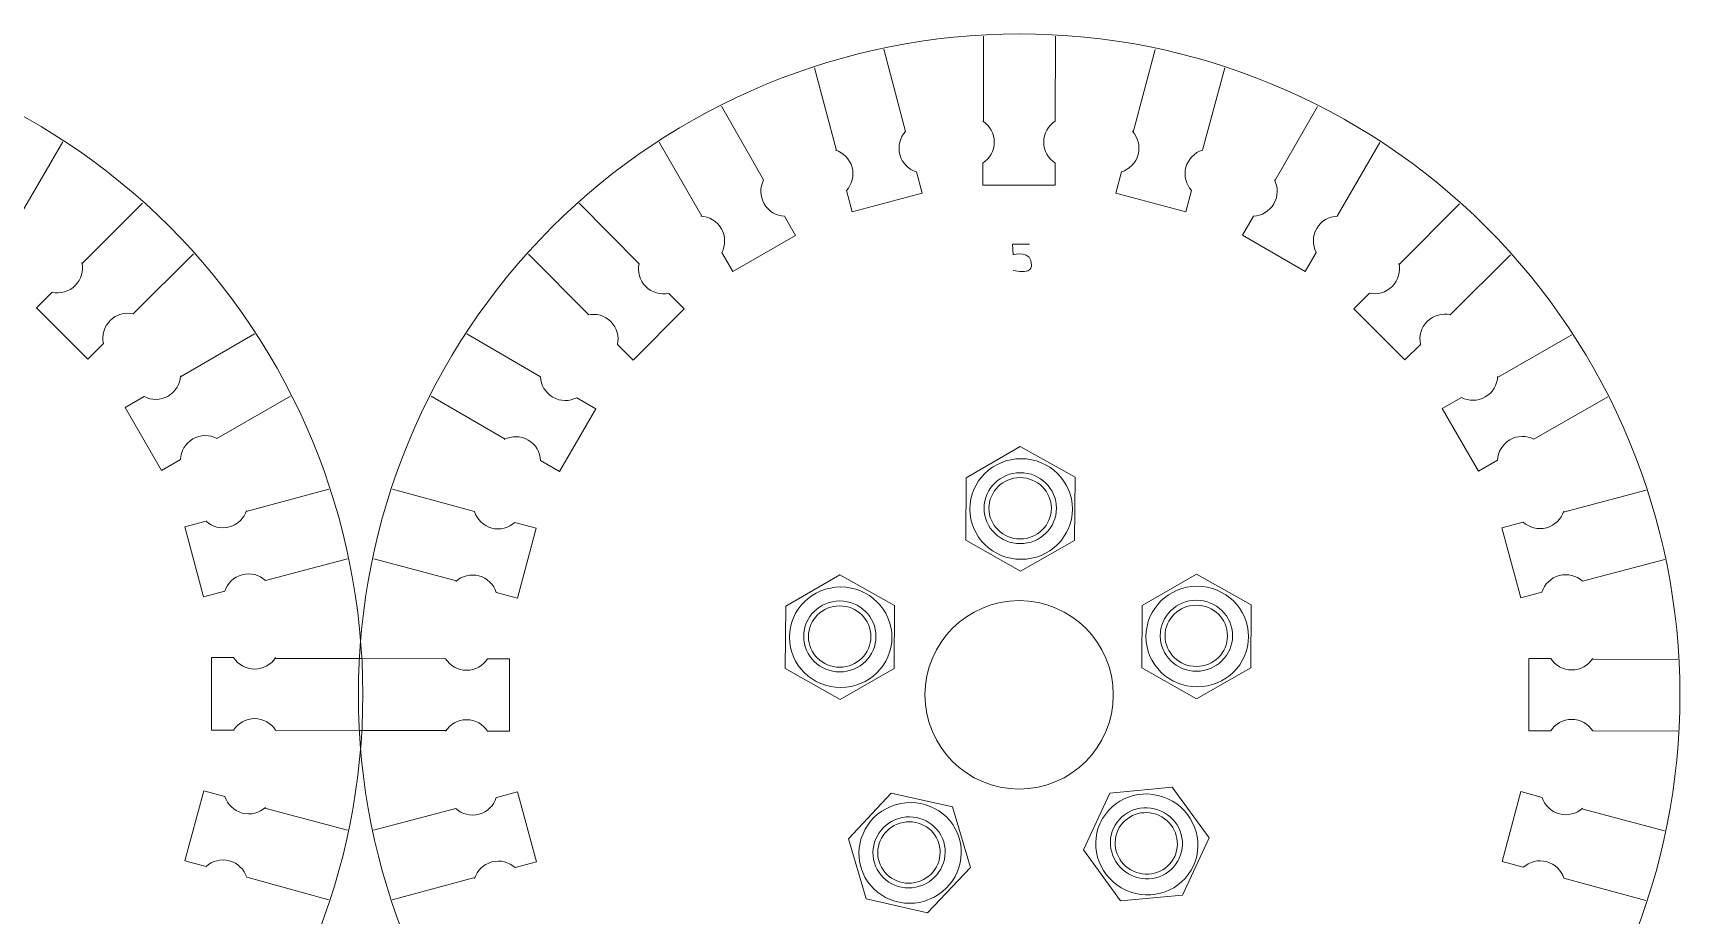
# Model space of a CAD drawing. Header units: centimetres. Extents: x -25 to 25, y -32.5 to 32.5.
# Drawn here: x 13.53 to 20.66, y 7.06 to 10.87 of the extents above; entities that cross this region are included whole.
import ezdxf

# ---------------------------------------------------------------- set-up
doc = ezdxf.new("R2010")
doc.units = ezdxf.units.CM
doc.header["$MEASUREMENT"] = 0
doc.layers.add('Capa 1', color=7, linetype='Continuous')

msp = doc.modelspace()

# ---------------------------------------------------------------- linework, layer by layer
at = {"layer": 'Capa 1', "color": 240, "lineweight": 9}
for centre, major_axis, ratio in [((17.80739, 8.81306), (0.22191, 0), 0.9808481), ((17.80371, 8.81667), (0.15651, 0), 0.9808319), ((17.80319, 8.81616), (0.13526, 0), 0.9808517), ((17.0262, 8.25799), (0.22191, 0), 0.9808481), ((17.02252, 8.2616), (0.15651, 0), 0.9808319), ((18.56979, 8.26106), (0.22192, 0), 0.980849), ((18.5661, 8.26468), (0.15651, 0), 0.9808319), ((17.022, 8.26109), (0.13526, 0), 0.9808517), ((18.56558, 8.26417), (0.13526, 0), 0.9808517)]:
    msp.add_ellipse(centre, major_axis=major_axis, ratio=ratio, dxfattribs=at)
at = {"layer": 'Capa 1', "color": 250, "lineweight": 9}
for points, knots in [([(12.09663, 10.87312), (12.85489, 10.8736), (13.58227, 10.57285), (14.11878, 10.03702), (14.11878, 10.03702), (14.65529, 9.50119), (14.95696, 8.77056), (14.95744, 8.01231), (14.95744, 8.01231), (14.95793, 7.25405), (14.65717, 6.52667), (14.12135, 5.99016), (14.12135, 5.99016), (13.58551, 5.45365), (12.85489, 5.15198), (12.09663, 5.15149), (12.09663, 5.15149), (11.33837, 5.15101), (10.61099, 5.45177), (10.07448, 5.98759), (10.07448, 5.98759), (9.53797, 6.52342), (9.2363, 7.25405), (9.23582, 8.01231), (9.23582, 8.01231), (9.23534, 8.77056), (9.53609, 9.49796), (10.07193, 10.03447), (10.07193, 10.03447), (10.60775, 10.57097), (11.33837, 10.87265), (12.09663, 10.87312)], [0, 0, 0, 0, 0.1111111, 0.1111111, 0.1111111, 0.1111111, 0.2222222, 0.2222222, 0.2222222, 0.2222222, 0.3333333, 0.3333333, 0.3333333, 0.3333333, 0.4444444, 0.4444444, 0.4444444, 0.4444444, 0.5555556, 0.5555556, 0.5555556, 0.5555556, 0.6666667, 0.6666667, 0.6666667, 0.6666667, 0.7777778, 0.7777778, 0.7777778, 0.7777778, 1, 1, 1, 1]), ([(17.79886, 10.86957), (18.55711, 10.87004), (19.2845, 10.5693), (19.82101, 10.03346), (19.82101, 10.03346), (20.35751, 9.49763), (20.65919, 8.767), (20.65966, 8.00876), (20.65966, 8.00876), (20.66016, 7.2505), (20.3594, 6.52311), (19.82357, 5.9866), (19.82357, 5.9866), (19.28773, 5.45009), (18.55711, 5.14842), (17.79886, 5.14793), (17.79886, 5.14793), (17.0406, 5.14745), (16.31321, 5.44821), (15.77671, 5.98404), (15.77671, 5.98404), (15.2402, 6.51986), (14.93853, 7.2505), (14.93805, 8.00876), (14.93805, 8.00876), (14.93757, 8.767), (15.23832, 9.4944), (15.77416, 10.03091), (15.77416, 10.03091), (16.30998, 10.56742), (17.0406, 10.86909), (17.79886, 10.86957)], [0, 0, 0, 0, 0.1111111, 0.1111111, 0.1111111, 0.1111111, 0.2222222, 0.2222222, 0.2222222, 0.2222222, 0.3333333, 0.3333333, 0.3333333, 0.3333333, 0.4444444, 0.4444444, 0.4444444, 0.4444444, 0.5555556, 0.5555556, 0.5555556, 0.5555556, 0.6666667, 0.6666667, 0.6666667, 0.6666667, 0.7777778, 0.7777778, 0.7777778, 0.7777778, 1, 1, 1, 1]), ([(17.64138, 10.49182), (17.67123, 10.47265), (17.69102, 10.43916), (17.69102, 10.40104), (17.69102, 10.40104), (17.69102, 10.36294), (17.67123, 10.32944), (17.64138, 10.31028)], [0, 0, 0, 0, 0.3333333, 0.3333333, 0.3333333, 0.3333333, 1, 1, 1, 1]), ([(17.95486, 10.49182), (17.925, 10.47265), (17.90522, 10.43916), (17.90522, 10.40104), (17.90522, 10.40104), (17.90522, 10.36294), (17.925, 10.32944), (17.95486, 10.31028)], [0, 0, 0, 0, 0.3333333, 0.3333333, 0.3333333, 0.3333333, 1, 1, 1, 1]), ([(17.30688, 10.44759), (17.283, 10.42134), (17.27256, 10.38387), (17.28242, 10.34706), (17.28242, 10.34706), (17.29228, 10.31025), (17.32007, 10.28301), (17.35386, 10.27223)], [0, 0, 0, 0, 0.3333333, 0.3333333, 0.3333333, 0.3333333, 1, 1, 1, 1]), ([(18.28941, 10.44797), (18.31328, 10.42172), (18.32373, 10.38426), (18.31386, 10.34744), (18.31386, 10.34744), (18.304, 10.31063), (18.27622, 10.2834), (18.24242, 10.27261)], [0, 0, 0, 0, 0.3333333, 0.3333333, 0.3333333, 0.3333333, 1, 1, 1, 1]), ([(17.00408, 10.36645), (17.03788, 10.35566), (17.06566, 10.32844), (17.07552, 10.29162), (17.07552, 10.29162), (17.08538, 10.25481), (17.07494, 10.21733), (17.05106, 10.1911)], [0, 0, 0, 0, 0.3333333, 0.3333333, 0.3333333, 0.3333333, 1, 1, 1, 1]), ([(18.59221, 10.36683), (18.55841, 10.35604), (18.53063, 10.32882), (18.52076, 10.292), (18.52076, 10.292), (18.5109, 10.25519), (18.52134, 10.21772), (18.54522, 10.19148)], [0, 0, 0, 0, 0.3333333, 0.3333333, 0.3333333, 0.3333333, 1, 1, 1, 1]), ([(17.35387, 10.27221), (17.35387, 10.27221), (17.37864, 10.1802), (17.37864, 10.1802), (17.37864, 10.1802), (17.37864, 10.1802), (17.07573, 10.09903), (17.07573, 10.09903), (17.07573, 10.09903), (17.07573, 10.09903), (17.05106, 10.1911), (17.05106, 10.1911)], [0, 0, 0, 0, 0.25, 0.25, 0.25, 0.25, 0.5, 0.5, 0.5, 0.5, 1, 1, 1, 1]), ([(17.95486, 10.31026), (17.95486, 10.31026), (17.95497, 10.21497), (17.95497, 10.21497), (17.95497, 10.21497), (17.95497, 10.21497), (17.64138, 10.21497), (17.64138, 10.21497), (17.64138, 10.21497), (17.64138, 10.21497), (17.64138, 10.31028), (17.64138, 10.31028)], [0, 0, 0, 0, 0.25, 0.25, 0.25, 0.25, 0.5, 0.5, 0.5, 0.5, 1, 1, 1, 1]), ([(18.54522, 10.19146), (18.54522, 10.19146), (18.52066, 10.09938), (18.52066, 10.09938), (18.52066, 10.09938), (18.52066, 10.09938), (18.21775, 10.18055), (18.21775, 10.18055), (18.21775, 10.18055), (18.21775, 10.18055), (18.24242, 10.27261), (18.24242, 10.27261)], [0, 0, 0, 0, 0.25, 0.25, 0.25, 0.25, 0.5, 0.5, 0.5, 0.5, 1, 1, 1, 1]), ([(16.69242, 10.23715), (16.67615, 10.20562), (16.67576, 10.16673), (16.69482, 10.13372), (16.69482, 10.13372), (16.71387, 10.10072), (16.74776, 10.0816), (16.78319, 10.07993)], [0, 0, 0, 0, 0.3333333, 0.3333333, 0.3333333, 0.3333333, 1, 1, 1, 1]), ([(18.90401, 10.23789), (18.92028, 10.20636), (18.92067, 10.16747), (18.90161, 10.13446), (18.90161, 10.13446), (18.88256, 10.10145), (18.84868, 10.08234), (18.81324, 10.08067)], [0, 0, 0, 0, 0.3333333, 0.3333333, 0.3333333, 0.3333333, 1, 1, 1, 1]), ([(16.42094, 10.08041), (16.45638, 10.07874), (16.49026, 10.05963), (16.50932, 10.02662), (16.50932, 10.02662), (16.52837, 9.99362), (16.52799, 9.95471), (16.51171, 9.92319)], [0, 0, 0, 0, 0.3333333, 0.3333333, 0.3333333, 0.3333333, 1, 1, 1, 1]), ([(16.78321, 10.07991), (16.78321, 10.07991), (16.83095, 9.99745), (16.83095, 9.99745), (16.83095, 9.99745), (16.83095, 9.99745), (16.55937, 9.84065), (16.55937, 9.84065), (16.55937, 9.84065), (16.55937, 9.84065), (16.51171, 9.92319), (16.51171, 9.92319)], [0, 0, 0, 0, 0.25, 0.25, 0.25, 0.25, 0.5, 0.5, 0.5, 0.5, 1, 1, 1, 1]), ([(19.08471, 9.92391), (19.08471, 9.92391), (19.03717, 9.84133), (19.03717, 9.84133), (19.03717, 9.84133), (19.03717, 9.84133), (18.76558, 9.99813), (18.76558, 9.99813), (18.76558, 9.99813), (18.76558, 9.99813), (18.81324, 10.08067), (18.81324, 10.08067)], [0, 0, 0, 0, 0.25, 0.25, 0.25, 0.25, 0.5, 0.5, 0.5, 0.5, 1, 1, 1, 1]), ([(19.17549, 10.08115), (19.14005, 10.07947), (19.10617, 10.06037), (19.08711, 10.02736), (19.08711, 10.02736), (19.06806, 9.99436), (19.06845, 9.95545), (19.08472, 9.92393)], [0, 0, 0, 0, 0.3333333, 0.3333333, 0.3333333, 0.3333333, 1, 1, 1, 1]), ([(13.74107, 9.87946), (13.74863, 9.84479), (13.73894, 9.80712), (13.71198, 9.78017), (13.71198, 9.78017), (13.68504, 9.75322), (13.64736, 9.74353), (13.6127, 9.75109)], [0, 0, 0, 0, 0.3333333, 0.3333333, 0.3333333, 0.3333333, 1, 1, 1, 1]), ([(16.15337, 9.87486), (16.14582, 9.84019), (16.1555, 9.80252), (16.18246, 9.77556), (16.18246, 9.77556), (16.2094, 9.74862), (16.24708, 9.73892), (16.28174, 9.74649)], [0, 0, 0, 0, 0.3333333, 0.3333333, 0.3333333, 0.3333333, 1, 1, 1, 1]), ([(19.4433, 9.8759), (19.45085, 9.84123), (19.44116, 9.80356), (19.41421, 9.77661), (19.41421, 9.77661), (19.38727, 9.74966), (19.34959, 9.73997), (19.31493, 9.74753)], [0, 0, 0, 0, 0.3333333, 0.3333333, 0.3333333, 0.3333333, 1, 1, 1, 1]), ([(13.83435, 9.52941), (13.83435, 9.52941), (13.76705, 9.46195), (13.76705, 9.46195), (13.76705, 9.46195), (13.76705, 9.46195), (13.5453, 9.68369), (13.5453, 9.68369), (13.5453, 9.68369), (13.5453, 9.68369), (13.6127, 9.75109), (13.6127, 9.75109)], [0, 0, 0, 0, 0.25, 0.25, 0.25, 0.25, 0.5, 0.5, 0.5, 0.5, 1, 1, 1, 1]), ([(16.28176, 9.74647), (16.28176, 9.74647), (16.34922, 9.67917), (16.34922, 9.67917), (16.34922, 9.67917), (16.34922, 9.67917), (16.12747, 9.45742), (16.12747, 9.45742), (16.12747, 9.45742), (16.12747, 9.45742), (16.06007, 9.52482), (16.06007, 9.52482)], [0, 0, 0, 0, 0.25, 0.25, 0.25, 0.25, 0.5, 0.5, 0.5, 0.5, 1, 1, 1, 1]), ([(19.53658, 9.52585), (19.53658, 9.52585), (19.46928, 9.45839), (19.46928, 9.45839), (19.46928, 9.45839), (19.46928, 9.45839), (19.24753, 9.68014), (19.24753, 9.68014), (19.24753, 9.68014), (19.24753, 9.68014), (19.31493, 9.74753), (19.31493, 9.74753)], [0, 0, 0, 0, 0.25, 0.25, 0.25, 0.25, 0.5, 0.5, 0.5, 0.5, 1, 1, 1, 1]), ([(13.96274, 9.65779), (13.92807, 9.66535), (13.8904, 9.65566), (13.86345, 9.62871), (13.86345, 9.62871), (13.8365, 9.60176), (13.82681, 9.56408), (13.83437, 9.52942)], [0, 0, 0, 0, 0.3333333, 0.3333333, 0.3333333, 0.3333333, 1, 1, 1, 1]), ([(15.9317, 9.65319), (15.96637, 9.66074), (16.00404, 9.65106), (16.031, 9.6241), (16.031, 9.6241), (16.05794, 9.59716), (16.06764, 9.55948), (16.06007, 9.52482)], [0, 0, 0, 0, 0.3333333, 0.3333333, 0.3333333, 0.3333333, 1, 1, 1, 1]), ([(19.66496, 9.65423), (19.63029, 9.66179), (19.59262, 9.6521), (19.56567, 9.62515), (19.56567, 9.62515), (19.53873, 9.5982), (19.52903, 9.56053), (19.53659, 9.52586)], [0, 0, 0, 0, 0.3333333, 0.3333333, 0.3333333, 0.3333333, 1, 1, 1, 1]), ([(14.16829, 9.39022), (14.16662, 9.35478), (14.14751, 9.3209), (14.1145, 9.30184), (14.1145, 9.30184), (14.0815, 9.28279), (14.04259, 9.28318), (14.01107, 9.29945)], [0, 0, 0, 0, 0.3333333, 0.3333333, 0.3333333, 0.3333333, 1, 1, 1, 1]), ([(15.72646, 9.38539), (15.72813, 9.34994), (15.74724, 9.31607), (15.78025, 9.29701), (15.78025, 9.29701), (15.81325, 9.27795), (15.85215, 9.27834), (15.88368, 9.29462)], [0, 0, 0, 0, 0.3333333, 0.3333333, 0.3333333, 0.3333333, 1, 1, 1, 1]), ([(19.87052, 9.38667), (19.86884, 9.35122), (19.84973, 9.31734), (19.81672, 9.29829), (19.81672, 9.29829), (19.78372, 9.27923), (19.74482, 9.27962), (19.7133, 9.2959)], [0, 0, 0, 0, 0.3333333, 0.3333333, 0.3333333, 0.3333333, 1, 1, 1, 1]), ([(14.1678, 9.02796), (14.1678, 9.02796), (14.08533, 8.98021), (14.08533, 8.98021), (14.08533, 8.98021), (14.08533, 8.98021), (13.92853, 9.2518), (13.92853, 9.2518), (13.92853, 9.2518), (13.92853, 9.2518), (14.01107, 9.29945), (14.01107, 9.29945)], [0, 0, 0, 0, 0.25, 0.25, 0.25, 0.25, 0.5, 0.5, 0.5, 0.5, 1, 1, 1, 1]), ([(15.88369, 9.29461), (15.88369, 9.29461), (15.96628, 9.24706), (15.96628, 9.24706), (15.96628, 9.24706), (15.96628, 9.24706), (15.80948, 8.97548), (15.80948, 8.97548), (15.80948, 8.97548), (15.80948, 8.97548), (15.72693, 9.02313), (15.72693, 9.02313)], [0, 0, 0, 0, 0.25, 0.25, 0.25, 0.25, 0.5, 0.5, 0.5, 0.5, 1, 1, 1, 1]), ([(19.87002, 9.0244), (19.87002, 9.0244), (19.78755, 8.97666), (19.78755, 8.97666), (19.78755, 8.97666), (19.78755, 8.97666), (19.63075, 9.24824), (19.63075, 9.24824), (19.63075, 9.24824), (19.63075, 9.24824), (19.7133, 9.2959), (19.7133, 9.2959)], [0, 0, 0, 0, 0.25, 0.25, 0.25, 0.25, 0.5, 0.5, 0.5, 0.5, 1, 1, 1, 1]), ([(14.32503, 9.11874), (14.2935, 9.13501), (14.25461, 9.1354), (14.2216, 9.11634), (14.2216, 9.11634), (14.1886, 9.09729), (14.16948, 9.06341), (14.16781, 9.02797)], [0, 0, 0, 0, 0.3333333, 0.3333333, 0.3333333, 0.3333333, 1, 1, 1, 1]), ([(15.56971, 9.1139), (15.60125, 9.13017), (15.64014, 9.13056), (15.67315, 9.11151), (15.67315, 9.11151), (15.70615, 9.09245), (15.72527, 9.05857), (15.72693, 9.02313)], [0, 0, 0, 0, 0.3333333, 0.3333333, 0.3333333, 0.3333333, 1, 1, 1, 1]), ([(20.02726, 9.11518), (19.99573, 9.13145), (19.95683, 9.13184), (19.92382, 9.11279), (19.92382, 9.11279), (19.89082, 9.09373), (19.87171, 9.05985), (19.87004, 9.02441)], [0, 0, 0, 0, 0.3333333, 0.3333333, 0.3333333, 0.3333333, 1, 1, 1, 1]), ([(14.45433, 8.80709), (14.44354, 8.77329), (14.41632, 8.74551), (14.3795, 8.73564), (14.3795, 8.73564), (14.34269, 8.72578), (14.30521, 8.73622), (14.27898, 8.7601)], [0, 0, 0, 0, 0.3333333, 0.3333333, 0.3333333, 0.3333333, 1, 1, 1, 1]), ([(15.44077, 8.8021), (15.45156, 8.7683), (15.47879, 8.74052), (15.51561, 8.73066), (15.51561, 8.73066), (15.55241, 8.72079), (15.58989, 8.73124), (15.61613, 8.75512)], [0, 0, 0, 0, 0.3333333, 0.3333333, 0.3333333, 0.3333333, 1, 1, 1, 1]), ([(20.15656, 8.80353), (20.14577, 8.76973), (20.11854, 8.74195), (20.08172, 8.73208), (20.08172, 8.73208), (20.04492, 8.72222), (20.00744, 8.73266), (19.9812, 8.75654)], [0, 0, 0, 0, 0.3333333, 0.3333333, 0.3333333, 0.3333333, 1, 1, 1, 1]), ([(14.36009, 8.45729), (14.36009, 8.45729), (14.26808, 8.43252), (14.26808, 8.43252), (14.26808, 8.43252), (14.26808, 8.43252), (14.18691, 8.73543), (14.18691, 8.73543), (14.18691, 8.73543), (14.18691, 8.73543), (14.27898, 8.7601), (14.27898, 8.7601)], [0, 0, 0, 0, 0.25, 0.25, 0.25, 0.25, 0.5, 0.5, 0.5, 0.5, 1, 1, 1, 1]), ([(15.61615, 8.75511), (15.61615, 8.75511), (15.70822, 8.73056), (15.70822, 8.73056), (15.70822, 8.73056), (15.70822, 8.73056), (15.62706, 8.42765), (15.62706, 8.42765), (15.62706, 8.42765), (15.62706, 8.42765), (15.53499, 8.45231), (15.53499, 8.45231)], [0, 0, 0, 0, 0.25, 0.25, 0.25, 0.25, 0.5, 0.5, 0.5, 0.5, 1, 1, 1, 1]), ([(20.06232, 8.45374), (20.06232, 8.45374), (19.9703, 8.42896), (19.9703, 8.42896), (19.9703, 8.42896), (19.9703, 8.42896), (19.88914, 8.73187), (19.88914, 8.73187), (19.88914, 8.73187), (19.88914, 8.73187), (19.9812, 8.75654), (19.9812, 8.75654)], [0, 0, 0, 0, 0.25, 0.25, 0.25, 0.25, 0.5, 0.5, 0.5, 0.5, 1, 1, 1, 1]), ([(14.53547, 8.50429), (14.50922, 8.52816), (14.47175, 8.53861), (14.43494, 8.52874), (14.43494, 8.52874), (14.39813, 8.51888), (14.37089, 8.4911), (14.36011, 8.4573)], [0, 0, 0, 0, 0.3333333, 0.3333333, 0.3333333, 0.3333333, 1, 1, 1, 1]), ([(15.35964, 8.4993), (15.38588, 8.52318), (15.42335, 8.53362), (15.46017, 8.52376), (15.46017, 8.52376), (15.49697, 8.5139), (15.52421, 8.48611), (15.53499, 8.45231)], [0, 0, 0, 0, 0.3333333, 0.3333333, 0.3333333, 0.3333333, 1, 1, 1, 1]), ([(20.23769, 8.50073), (20.21145, 8.5246), (20.17398, 8.53505), (20.13716, 8.52518), (20.13716, 8.52518), (20.10035, 8.51532), (20.07312, 8.48754), (20.06234, 8.45374)], [0, 0, 0, 0, 0.3333333, 0.3333333, 0.3333333, 0.3333333, 1, 1, 1, 1]), ([(17.39111, 8.00874), (17.39111, 7.78355), (17.57366, 7.601), (17.79885, 7.601), (17.79885, 7.601), (18.02404, 7.60099), (18.2066, 7.78355), (18.2066, 8.00874), (18.2066, 8.00874), (18.20661, 8.23394), (18.02404, 8.41648), (17.79886, 8.41648), (17.79886, 8.41648), (17.57366, 8.41649), (17.39111, 8.23394), (17.39111, 8.00874)], [0, 0, 0, 0, 0.2, 0.2, 0.2, 0.2, 0.4, 0.4, 0.4, 0.4, 0.6, 0.6, 0.6, 0.6, 1, 1, 1, 1]), ([(14.39814, 7.8563), (14.39814, 7.8563), (14.30285, 7.85619), (14.30285, 7.85619), (14.30285, 7.85619), (14.30285, 7.85619), (14.30285, 8.16979), (14.30285, 8.16979), (14.30285, 8.16979), (14.30285, 8.16979), (14.39816, 8.16979), (14.39816, 8.16979)], [0, 0, 0, 0, 0.25, 0.25, 0.25, 0.25, 0.5, 0.5, 0.5, 0.5, 1, 1, 1, 1]), ([(14.5797, 8.16979), (14.56053, 8.13993), (14.52704, 8.12014), (14.48892, 8.12014), (14.48892, 8.12014), (14.45082, 8.12014), (14.41732, 8.13993), (14.39816, 8.16979)], [0, 0, 0, 0, 0.3333333, 0.3333333, 0.3333333, 0.3333333, 1, 1, 1, 1]), ([(15.31579, 8.16475), (15.33496, 8.1349), (15.36845, 8.11511), (15.40656, 8.11511), (15.40656, 8.11511), (15.44467, 8.11511), (15.47817, 8.1349), (15.49733, 8.16475)], [0, 0, 0, 0, 0.3333333, 0.3333333, 0.3333333, 0.3333333, 1, 1, 1, 1]), ([(15.49735, 8.16475), (15.49735, 8.16475), (15.59264, 8.16487), (15.59264, 8.16487), (15.59264, 8.16487), (15.59264, 8.16487), (15.59264, 7.85127), (15.59264, 7.85127), (15.59264, 7.85127), (15.59264, 7.85127), (15.49733, 7.85127), (15.49733, 7.85127)], [0, 0, 0, 0, 0.25, 0.25, 0.25, 0.25, 0.5, 0.5, 0.5, 0.5, 1, 1, 1, 1]), ([(20.10036, 7.85275), (20.10036, 7.85275), (20.00507, 7.85263), (20.00507, 7.85263), (20.00507, 7.85263), (20.00507, 7.85263), (20.00507, 8.16623), (20.00507, 8.16623), (20.00507, 8.16623), (20.00507, 8.16623), (20.10038, 8.16623), (20.10038, 8.16623)], [0, 0, 0, 0, 0.25, 0.25, 0.25, 0.25, 0.5, 0.5, 0.5, 0.5, 1, 1, 1, 1]), ([(20.28193, 8.16623), (20.26275, 8.13637), (20.22927, 8.11659), (20.19115, 8.11659), (20.19115, 8.11659), (20.15304, 8.11659), (20.11955, 8.13637), (20.10038, 8.16623)], [0, 0, 0, 0, 0.3333333, 0.3333333, 0.3333333, 0.3333333, 1, 1, 1, 1]), ([(14.5797, 7.8563), (14.56053, 7.88616), (14.52704, 7.90595), (14.48892, 7.90595), (14.48892, 7.90595), (14.45082, 7.90595), (14.41732, 7.88616), (14.39816, 7.8563)], [0, 0, 0, 0, 0.3333333, 0.3333333, 0.3333333, 0.3333333, 1, 1, 1, 1]), ([(15.31579, 7.85127), (15.33496, 7.88113), (15.36845, 7.90091), (15.40656, 7.90091), (15.40656, 7.90091), (15.44467, 7.90091), (15.47817, 7.88113), (15.49733, 7.85127)], [0, 0, 0, 0, 0.3333333, 0.3333333, 0.3333333, 0.3333333, 1, 1, 1, 1]), ([(20.28193, 7.85275), (20.26275, 7.8826), (20.22927, 7.90239), (20.19115, 7.90239), (20.19115, 7.90239), (20.15304, 7.90239), (20.11955, 7.8826), (20.10038, 7.85275)], [0, 0, 0, 0, 0.3333333, 0.3333333, 0.3333333, 0.3333333, 1, 1, 1, 1]), ([(14.27934, 7.26595), (14.27934, 7.26595), (14.18726, 7.2905), (14.18726, 7.2905), (14.18726, 7.2905), (14.18726, 7.2905), (14.26843, 7.59341), (14.26843, 7.59341), (14.26843, 7.59341), (14.26843, 7.59341), (14.36049, 7.56874), (14.36049, 7.56874)], [0, 0, 0, 0, 0.25, 0.25, 0.25, 0.25, 0.5, 0.5, 0.5, 0.5, 1, 1, 1, 1]), ([(14.53585, 7.52176), (14.5096, 7.49788), (14.47214, 7.48743), (14.43532, 7.4973), (14.43532, 7.4973), (14.39851, 7.50716), (14.37128, 7.53494), (14.36049, 7.56874)], [0, 0, 0, 0, 0.3333333, 0.3333333, 0.3333333, 0.3333333, 1, 1, 1, 1]), ([(15.36002, 7.51677), (15.38626, 7.49289), (15.42373, 7.48245), (15.46055, 7.49231), (15.46055, 7.49231), (15.49736, 7.50218), (15.52459, 7.52996), (15.53537, 7.56376)], [0, 0, 0, 0, 0.3333333, 0.3333333, 0.3333333, 0.3333333, 1, 1, 1, 1]), ([(15.53539, 7.56376), (15.53539, 7.56376), (15.62741, 7.58854), (15.62741, 7.58854), (15.62741, 7.58854), (15.62741, 7.58854), (15.70857, 7.28562), (15.70857, 7.28562), (15.70857, 7.28562), (15.70857, 7.28562), (15.61651, 7.26096), (15.61651, 7.26096)], [0, 0, 0, 0, 0.25, 0.25, 0.25, 0.25, 0.5, 0.5, 0.5, 0.5, 1, 1, 1, 1]), ([(19.98156, 7.26239), (19.98156, 7.26239), (19.88949, 7.28694), (19.88949, 7.28694), (19.88949, 7.28694), (19.88949, 7.28694), (19.97066, 7.58985), (19.97066, 7.58985), (19.97066, 7.58985), (19.97066, 7.58985), (20.06272, 7.56518), (20.06272, 7.56518)], [0, 0, 0, 0, 0.25, 0.25, 0.25, 0.25, 0.5, 0.5, 0.5, 0.5, 1, 1, 1, 1]), ([(20.23808, 7.5182), (20.21183, 7.49432), (20.17436, 7.48388), (20.13754, 7.49374), (20.13754, 7.49374), (20.10074, 7.5036), (20.0735, 7.53139), (20.06272, 7.56518)], [0, 0, 0, 0, 0.3333333, 0.3333333, 0.3333333, 0.3333333, 1, 1, 1, 1]), ([(14.45472, 7.21895), (14.44392, 7.25276), (14.4167, 7.28053), (14.37988, 7.2904), (14.37988, 7.2904), (14.34307, 7.30026), (14.3056, 7.28982), (14.27936, 7.26594)], [0, 0, 0, 0, 0.3333333, 0.3333333, 0.3333333, 0.3333333, 1, 1, 1, 1]), ([(15.44115, 7.21397), (15.45195, 7.24777), (15.47917, 7.27555), (15.51599, 7.28542), (15.51599, 7.28542), (15.5528, 7.29528), (15.59027, 7.28484), (15.61651, 7.26096)], [0, 0, 0, 0, 0.3333333, 0.3333333, 0.3333333, 0.3333333, 1, 1, 1, 1]), ([(20.15694, 7.2154), (20.14615, 7.2492), (20.11892, 7.27698), (20.08211, 7.28684), (20.08211, 7.28684), (20.0453, 7.2967), (20.00782, 7.28626), (19.98158, 7.26238)], [0, 0, 0, 0, 0.3333333, 0.3333333, 0.3333333, 0.3333333, 1, 1, 1, 1])]:
    msp.add_open_spline(points, degree=3, knots=knots, dxfattribs=at)
for points in [[(17.64513, 10.4893), (17.64513, 10.4893), (17.64492, 10.85974), (17.64492, 10.85974)], [(17.95635, 10.85998), (17.95635, 10.85998), (17.95486, 10.49182), (17.95486, 10.49182)], [(17.21303, 10.80359), (17.21303, 10.80359), (17.30688, 10.44759), (17.30688, 10.44759)], [(18.29238, 10.44457), (18.29238, 10.44457), (18.38806, 10.80244), (18.38806, 10.80244)], [(17.00835, 10.36499), (17.00835, 10.36499), (16.91228, 10.72276), (16.91228, 10.72276)], [(18.68893, 10.72207), (18.68893, 10.72207), (18.59221, 10.36683), (18.59221, 10.36683)], [(16.50963, 10.55673), (16.50963, 10.55673), (16.69242, 10.23715), (16.69242, 10.23715)], [(18.906, 10.23383), (18.906, 10.23383), (19.09104, 10.55475), (19.09104, 10.55475)], [(13.65864, 10.4028), (13.65864, 10.4028), (13.47327, 10.08471), (13.47327, 10.08471)], [(16.42545, 10.08011), (16.42545, 10.08011), (16.24005, 10.40082), (16.24005, 10.40082)], [(19.36086, 10.39924), (19.36086, 10.39924), (19.17549, 10.08115), (19.17549, 10.08115)], [(13.74195, 9.87502), (13.74195, 9.87502), (14.00374, 10.13711), (14.00374, 10.13711)], [(15.89409, 10.13624), (15.89409, 10.13624), (16.15337, 9.87486), (16.15337, 9.87486)], [(19.44417, 9.87147), (19.44417, 9.87147), (19.70597, 10.13355), (19.70597, 10.13355)], [(14.22412, 9.91707), (14.22412, 9.91707), (13.96274, 9.65779), (13.96274, 9.65779)], [(15.93614, 9.65407), (15.93614, 9.65407), (15.67405, 9.91586), (15.67405, 9.91586)], [(19.92634, 9.91351), (19.92634, 9.91351), (19.66496, 9.65423), (19.66496, 9.65423)], [(14.16799, 9.38571), (14.16799, 9.38571), (14.4887, 9.57111), (14.4887, 9.57111)], [(15.40836, 9.57076), (15.40836, 9.57076), (15.72646, 9.38539), (15.72646, 9.38539)], [(19.87022, 9.38216), (19.87022, 9.38216), (20.19092, 9.56756), (20.19092, 9.56756)], [(14.64462, 9.30153), (14.64462, 9.30153), (14.32503, 9.11874), (14.32503, 9.11874)], [(15.57377, 9.1159), (15.57377, 9.1159), (15.25286, 9.30094), (15.25286, 9.30094)], [(20.34684, 9.29797), (20.34684, 9.29797), (20.02726, 9.11518), (20.02726, 9.11518)], [(14.45287, 8.80281), (14.45287, 8.80281), (14.81064, 8.89889), (14.81064, 8.89889)], [(15.08554, 8.89883), (15.08554, 8.89883), (15.44077, 8.8021), (15.44077, 8.8021)], [(20.1551, 8.79925), (20.1551, 8.79925), (20.51286, 8.89533), (20.51286, 8.89533)], [(14.89147, 8.59814), (14.89147, 8.59814), (14.53547, 8.50429), (14.53547, 8.50429)], [(15.36304, 8.50228), (15.36304, 8.50228), (15.00517, 8.59795), (15.00517, 8.59795)], [(20.5937, 8.59458), (20.5937, 8.59458), (20.23769, 8.50073), (20.23769, 8.50073)], [(14.57718, 8.16603), (14.57718, 8.16603), (14.94762, 8.16624), (14.94762, 8.16624)], [(14.94762, 8.16624), (14.94762, 8.16624), (15.31579, 8.16475), (15.31579, 8.16475)], [(20.27941, 8.16247), (20.27941, 8.16247), (20.64985, 8.16268), (20.64985, 8.16268)], [(14.94786, 7.85482), (14.94786, 7.85482), (14.5797, 7.8563), (14.5797, 7.8563)], [(15.3183, 7.85502), (15.3183, 7.85502), (14.94786, 7.85482), (14.94786, 7.85482)], [(20.65009, 7.85126), (20.65009, 7.85126), (20.28193, 7.85275), (20.28193, 7.85275)], [(14.53245, 7.51878), (14.53245, 7.51878), (14.89032, 7.4231), (14.89032, 7.4231)], [(15.00402, 7.42292), (15.00402, 7.42292), (15.36002, 7.51677), (15.36002, 7.51677)], [(20.23467, 7.51522), (20.23467, 7.51522), (20.59254, 7.41955), (20.59254, 7.41955)], [(14.80995, 7.12223), (14.80995, 7.12223), (14.45472, 7.21895), (14.45472, 7.21895)], [(15.44261, 7.21825), (15.44261, 7.21825), (15.08485, 7.12217), (15.08485, 7.12217)], [(20.51217, 7.11867), (20.51217, 7.11867), (20.15694, 7.2154), (20.15694, 7.2154)]]:
    msp.add_open_spline(points, degree=3, dxfattribs=at)
at = {"layer": 'Capa 1', "color": 240, "lineweight": 9}
for points, knots in [([(17.84341, 9.95882), (17.84341, 9.95882), (17.77055, 9.95926), (17.77055, 9.95926), (17.77055, 9.95926), (17.77055, 9.95926), (17.77317, 9.91435), (17.77317, 9.91435)], [0, 0, 0, 0, 0.3333333, 0.3333333, 0.3333333, 0.3333333, 1, 1, 1, 1]), ([(17.77317, 9.91435), (17.77317, 9.91435), (17.85688, 9.93352), (17.85196, 9.86882), (17.85196, 9.86882), (17.85196, 9.86882), (17.86081, 9.82446), (17.77317, 9.84613)], [0, 0, 0, 0, 0.3333333, 0.3333333, 0.3333333, 0.3333333, 1, 1, 1, 1]), ([(17.56946, 8.9478), (17.56946, 8.9478), (17.80371, 9.08358), (17.80371, 9.08358), (17.80371, 9.08358), (17.80371, 9.08358), (18.04107, 8.9509), (18.04107, 8.9509), (18.04107, 8.9509), (18.04107, 8.9509), (18.039, 8.67727), (18.039, 8.67727), (18.039, 8.67727), (18.039, 8.67727), (17.80475, 8.54356), (17.80475, 8.54356), (17.80475, 8.54356), (17.80475, 8.54356), (17.56739, 8.6783), (17.56739, 8.6783), (17.56739, 8.6783), (17.56739, 8.6783), (17.56946, 8.9478), (17.56946, 8.9478)], [0, 0, 0, 0, 0.1428571, 0.1428571, 0.1428571, 0.1428571, 0.2857143, 0.2857143, 0.2857143, 0.2857143, 0.4285714, 0.4285714, 0.4285714, 0.4285714, 0.5714286, 0.5714286, 0.5714286, 0.5714286, 0.7142857, 0.7142857, 0.7142857, 0.7142857, 1, 1, 1, 1]), ([(16.78827, 8.39272), (16.78827, 8.39272), (17.02252, 8.5285), (17.02252, 8.5285), (17.02252, 8.5285), (17.02252, 8.5285), (17.25988, 8.39583), (17.25988, 8.39583), (17.25988, 8.39583), (17.25988, 8.39583), (17.25781, 8.12219), (17.25781, 8.12219), (17.25781, 8.12219), (17.25781, 8.12219), (17.02356, 7.98848), (17.02356, 7.98848), (17.02356, 7.98848), (17.02356, 7.98848), (16.7862, 8.12323), (16.7862, 8.12323), (16.7862, 8.12323), (16.7862, 8.12323), (16.78827, 8.39272), (16.78827, 8.39272)], [0, 0, 0, 0, 0.1428571, 0.1428571, 0.1428571, 0.1428571, 0.2857143, 0.2857143, 0.2857143, 0.2857143, 0.4285714, 0.4285714, 0.4285714, 0.4285714, 0.5714286, 0.5714286, 0.5714286, 0.5714286, 0.7142857, 0.7142857, 0.7142857, 0.7142857, 1, 1, 1, 1]), ([(18.33186, 8.3958), (18.33186, 8.3958), (18.56611, 8.53158), (18.56611, 8.53158), (18.56611, 8.53158), (18.56611, 8.53158), (18.80347, 8.39891), (18.80347, 8.39891), (18.80347, 8.39891), (18.80347, 8.39891), (18.80139, 8.12527), (18.80139, 8.12527), (18.80139, 8.12527), (18.80139, 8.12527), (18.56714, 7.99156), (18.56714, 7.99156), (18.56714, 7.99156), (18.56714, 7.99156), (18.32978, 8.12631), (18.32978, 8.12631), (18.32978, 8.12631), (18.32978, 8.12631), (18.33186, 8.3958), (18.33186, 8.3958)], [0, 0, 0, 0, 0.1428571, 0.1428571, 0.1428571, 0.1428571, 0.2857143, 0.2857143, 0.2857143, 0.2857143, 0.4285714, 0.4285714, 0.4285714, 0.4285714, 0.5714286, 0.5714286, 0.5714286, 0.5714286, 0.7142857, 0.7142857, 0.7142857, 0.7142857, 1, 1, 1, 1]), ([(17.0601, 7.385), (17.0601, 7.385), (17.24523, 7.58257), (17.24523, 7.58257), (17.24523, 7.58257), (17.24523, 7.58257), (17.51077, 7.52399), (17.51077, 7.52399), (17.51077, 7.52399), (17.51077, 7.52399), (17.58771, 7.26138), (17.58771, 7.26138), (17.58771, 7.26138), (17.58771, 7.26138), (17.40197, 7.0658), (17.40197, 7.0658), (17.40197, 7.0658), (17.40197, 7.0658), (17.13584, 7.12636), (17.13584, 7.12636), (17.13584, 7.12636), (17.13584, 7.12636), (17.0601, 7.385), (17.0601, 7.385)], [0, 0, 0, 0, 0.1428571, 0.1428571, 0.1428571, 0.1428571, 0.2857143, 0.2857143, 0.2857143, 0.2857143, 0.4285714, 0.4285714, 0.4285714, 0.4285714, 0.5714286, 0.5714286, 0.5714286, 0.5714286, 0.7142857, 0.7142857, 0.7142857, 0.7142857, 1, 1, 1, 1]), ([(17.264, 7.53302), (17.38136, 7.56837), (17.5046, 7.50371), (17.53927, 7.38861), (17.53927, 7.38861), (17.57394, 7.2735), (17.50691, 7.15154), (17.38956, 7.11619), (17.38956, 7.11619), (17.27221, 7.08084), (17.14897, 7.1455), (17.1143, 7.2606), (17.1143, 7.2606), (17.07962, 7.3757), (17.14665, 7.49767), (17.264, 7.53302)], [0, 0, 0, 0, 0.2, 0.2, 0.2, 0.2, 0.4, 0.4, 0.4, 0.4, 0.6, 0.6, 0.6, 0.6, 1, 1, 1, 1]), ([(18.19133, 7.58279), (18.19133, 7.58279), (18.46083, 7.60887), (18.46083, 7.60887), (18.46083, 7.60887), (18.46083, 7.60887), (18.62153, 7.38952), (18.62153, 7.38952), (18.62153, 7.38952), (18.62153, 7.38952), (18.50586, 7.14152), (18.50586, 7.14152), (18.50586, 7.14152), (18.50586, 7.14152), (18.23722, 7.11732), (18.23722, 7.11732), (18.23722, 7.11732), (18.23722, 7.11732), (18.07738, 7.33856), (18.07738, 7.33856), (18.07738, 7.33856), (18.07738, 7.33856), (18.19133, 7.58279), (18.19133, 7.58279)], [0, 0, 0, 0, 0.1428571, 0.1428571, 0.1428571, 0.1428571, 0.2857143, 0.2857143, 0.2857143, 0.2857143, 0.4285714, 0.4285714, 0.4285714, 0.4285714, 0.5714286, 0.5714286, 0.5714286, 0.5714286, 0.7142857, 0.7142857, 0.7142857, 0.7142857, 1, 1, 1, 1]), ([(18.4422, 7.55927), (18.55366, 7.50831), (18.6035, 7.37837), (18.55351, 7.26904), (18.55351, 7.26904), (18.50353, 7.15971), (18.37265, 7.11239), (18.26118, 7.16336), (18.26118, 7.16336), (18.14972, 7.21432), (18.09988, 7.34426), (18.14987, 7.45359), (18.14987, 7.45359), (18.19985, 7.56291), (18.33073, 7.61023), (18.4422, 7.55927)], [0, 0, 0, 0, 0.2, 0.2, 0.2, 0.2, 0.4, 0.4, 0.4, 0.4, 0.6, 0.6, 0.6, 0.6, 1, 1, 1, 1]), ([(17.27794, 7.47399), (17.3607, 7.49892), (17.44762, 7.45332), (17.47207, 7.37214), (17.47207, 7.37214), (17.49652, 7.29096), (17.44925, 7.20494), (17.36649, 7.18001), (17.36649, 7.18001), (17.28372, 7.15508), (17.1968, 7.20068), (17.17235, 7.28186), (17.17235, 7.28186), (17.1479, 7.36304), (17.19517, 7.44906), (17.27794, 7.47399)], [0, 0, 0, 0, 0.2, 0.2, 0.2, 0.2, 0.4, 0.4, 0.4, 0.4, 0.6, 0.6, 0.6, 0.6, 1, 1, 1, 1]), ([(18.41367, 7.50574), (18.49229, 7.4698), (18.52744, 7.37816), (18.49218, 7.30105), (18.49218, 7.30105), (18.45693, 7.22394), (18.36462, 7.19057), (18.28601, 7.22652), (18.28601, 7.22652), (18.2074, 7.26246), (18.17225, 7.3541), (18.2075, 7.43121), (18.2075, 7.43121), (18.24276, 7.50832), (18.33506, 7.54169), (18.41367, 7.50574)], [0, 0, 0, 0, 0.2, 0.2, 0.2, 0.2, 0.4, 0.4, 0.4, 0.4, 0.6, 0.6, 0.6, 0.6, 1, 1, 1, 1]), ([(18.40432, 7.48654), (18.47226, 7.45548), (18.50264, 7.37628), (18.47217, 7.30964), (18.47217, 7.30964), (18.44171, 7.243), (18.36193, 7.21416), (18.29399, 7.24522), (18.29399, 7.24522), (18.22605, 7.27629), (18.19568, 7.35549), (18.22614, 7.42213), (18.22614, 7.42213), (18.25661, 7.48876), (18.33639, 7.51761), (18.40432, 7.48654)], [0, 0, 0, 0, 0.2, 0.2, 0.2, 0.2, 0.4, 0.4, 0.4, 0.4, 0.6, 0.6, 0.6, 0.6, 1, 1, 1, 1]), ([(17.2836, 7.4534), (17.35513, 7.47494), (17.43024, 7.43554), (17.45138, 7.36538), (17.45138, 7.36538), (17.47251, 7.29522), (17.43166, 7.22087), (17.36013, 7.19933), (17.36013, 7.19933), (17.2886, 7.17778), (17.21348, 7.21719), (17.19235, 7.28735), (17.19235, 7.28735), (17.17121, 7.35751), (17.21207, 7.43185), (17.2836, 7.4534)], [0, 0, 0, 0, 0.2, 0.2, 0.2, 0.2, 0.4, 0.4, 0.4, 0.4, 0.6, 0.6, 0.6, 0.6, 1, 1, 1, 1])]:
    msp.add_open_spline(points, degree=3, knots=knots, dxfattribs=at)

doc.saveas('drawing.dxf')
